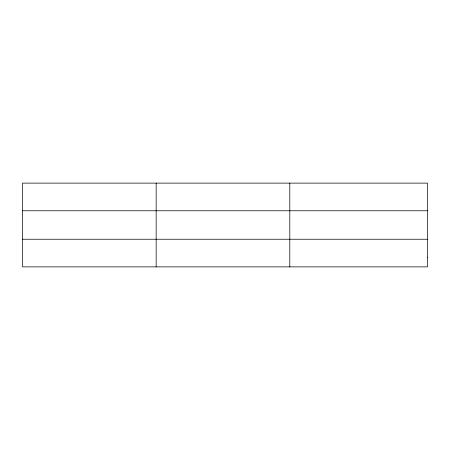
<?xml version="1.0" encoding="UTF-8"?>
<svg xmlns="http://www.w3.org/2000/svg" width="450" height="450" viewBox="0 0 450 450"><rect width="100%" height="100%" fill="white"/><g stroke="black" fill="none" stroke-linecap="round" stroke-linejoin="round"><path stroke-width="0.67" d="M156.15 183.122L156.15 266.878M289.8 183.122L289.8 266.878M22.5 210.763L427.5 210.763M22.5 239.237L427.5 239.237M427.5 257.664L427.5 266.878L22.5 266.878L22.5 183.122L427.5 183.122L427.5 257.664"/></g></svg>
